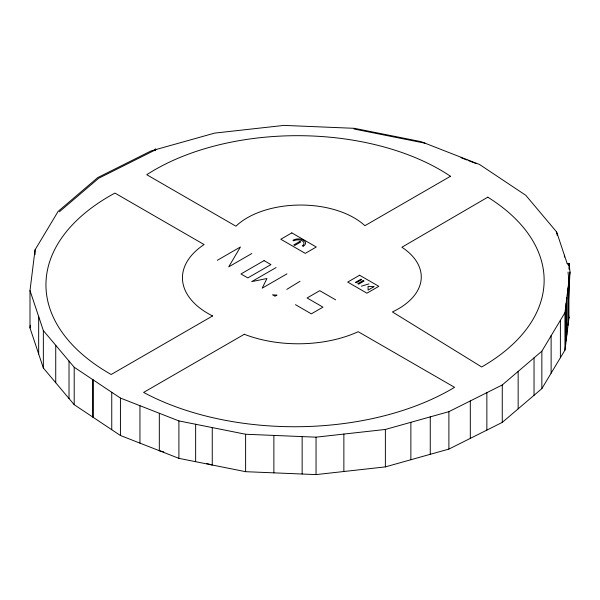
<?xml version="1.0" encoding="UTF-8"?>
<svg xmlns="http://www.w3.org/2000/svg" width="600" height="600" viewBox="0 0 600 600"><rect width="100%" height="100%" fill="white"/><g stroke="black" fill="none" stroke-linecap="round" stroke-linejoin="round"><path stroke-width="0.9" d="M568.493 283.53L568.732 278.962M569.257 268.897L569.4 266.153L567.165 263.528L556.65 231.99L525.803 195.315L479.572 164.505L421.103 141.653L354.382 128.317L283.957 125.4L214.62 133.11L151.102 150.915L97.733 177.608L58.148 211.365L35.047 249.885L30 290.55L30 327.983L43.35 368.01L74.198 404.685L120.427 435.495L178.898 458.347L245.618 471.683L316.043 474.6L385.38 466.89L448.897 449.085L502.268 422.393L541.852 388.635L564.952 350.115L569.002 317.468M568.515 300.375L570 272.017L569.13 263.46L567.165 263.528M30 327.983L30.345 325.207M564.952 350.115L564.952 312.683L570 272.017M30 290.55L43.35 330.577L74.198 367.245L120.427 398.062L178.898 420.915L245.618 434.25L316.043 437.168L385.38 429.457L448.897 411.653L502.268 384.96L541.852 351.202L564.952 312.683M59.318 211.822L98.692 178.245L156.18 149.49L155.227 148.852L155.227 150.727M286.822 289.388L300 281.28M217.327 260.303L240.442 246.96L228.697 266.873L251.79 253.538M276.075 267.562L251.692 281.64L266.947 278.505L262.178 288.18L286.98 273.855M361.373 286.192L368.978 283.89M568.845 280.028L568.778 279.345M353.978 128.993L425.085 143.212M163.808 451.912L159.322 450.697L159.322 413.265M206.873 463.56L212.257 465.015L212.257 427.582M467.018 160.058L461.153 157.77L461.153 157.305M468.69 160.718L476.228 163.657M335.625 299.835L319.755 290.67L307.087 297.975L322.965 307.14L311.34 313.853L295.47 304.688M568.035 272.085L568.92 280.733L568.92 318.165L568.477 313.845M569.13 263.46L569.13 269.325M568.035 287.873L568.035 325.312M566.812 297.705L566.812 335.138M566.1 303.457L566.1 340.89M565.597 307.493L565.597 344.925M564.39 255.202L564.39 257.077M560.393 320.288L560.393 357.72M557.22 233.715L557.22 235.59M556.65 231.99L556.65 233.858M551.123 335.745L551.123 373.178M541.852 351.202L541.852 388.635M534.037 357.862L534.037 395.303M518.153 371.415L518.153 408.847M502.268 384.96L502.268 422.393M486.862 392.662L486.862 430.095M470.31 400.935L470.31 438.375M448.897 411.653L448.897 449.085M430.268 416.873L430.268 454.305M410.873 422.31L410.873 459.743M385.38 429.457L385.38 466.89M343.868 434.07L343.868 471.51M316.043 437.168L316.043 474.6M302.145 436.59L302.145 474.022M273.877 435.42L273.877 472.853M245.618 434.25L245.618 471.683M195.645 424.26L195.645 461.7M178.898 420.915L178.898 458.347M139.95 405.69L139.95 443.123M120.427 398.062L120.427 435.495M111.75 392.28L111.75 429.713M93.203 379.913L93.203 417.345M92.745 379.612L92.745 417.045M74.198 367.245L74.198 404.685M69.015 361.087L69.015 398.52M55.733 345.293L55.733 382.725M43.35 330.577L43.35 368.01M38.67 316.538L38.67 353.97M35.047 249.885L35.047 254.565M487.793 197.183L401.903 247.23A78.082 45.082 0 0 1 392.415 311.94L481.688 366.968A211.86 122.317 0 0 0 487.793 197.183M291.817 232.89L280.8 239.25L305.257 253.373L316.275 247.013L291.817 232.89M264.067 260.625L240.975 273.96L247.83 277.913L270.923 264.585L264.067 260.625M299.835 241.425L293.76 244.935L294.72 245.483L300.788 241.98L299.835 241.425M450.502 176.265L364.897 225.69A75.555 43.62 0 0 0 235.92 226.192L146.752 174.712A201.78 116.498 0 0 1 450.502 176.265M212.587 315.952L111.172 374.505A217.545 125.595 0 0 1 114.938 193.08L204.105 244.56A87.435 50.483 0 0 0 212.587 315.952M276.832 295.155L274.987 296.22L272.558 294.817L276.832 295.155M244.312 334.275L143.61 392.415A221.528 127.898 0 0 0 454.567 387.33L358.2 331.695A96.413 55.665 0 0 1 244.312 334.275M359.587 275.228L347.707 282.082L366.93 293.183L378.817 286.327L359.587 275.228M360.923 279.24L355.5 282.375L356.19 282.772L361.62 279.645L360.923 279.24M363.195 280.553L357.772 283.688L358.635 284.19L364.065 281.055L363.195 280.553M373.913 286.725L368.1 290.077L368.062 286.35L373.913 286.725M303.195 246.18L302.25 245.767A6.008 3.473 0 0 0 302.25 240.862A6.008 3.473 0 0 0 293.745 240.862L292.957 240.27A7.245 4.185 0 0 1 303.45 240.12A7.245 4.185 0 0 1 303.195 246.18"/></g></svg>
